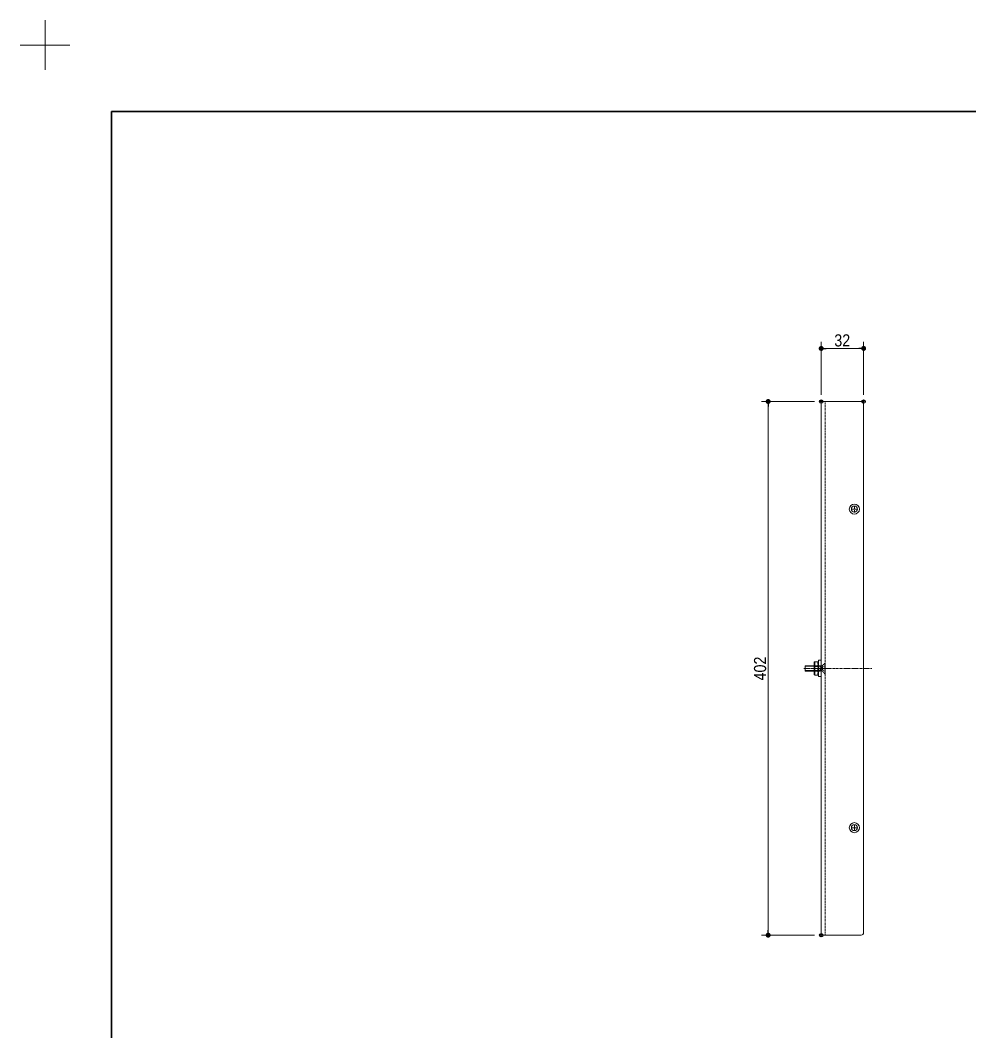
# Model space of a CAD drawing. Units: millimetres, scale not verified. Extents: x -1516 to 1516, y -761 to 761.
# Drawn here: x -1516 to -801, y 0 to 761 of the extents above; entities that cross this region are included whole.
import ezdxf
from ezdxf.enums import TextEntityAlignment as Align

# ---------------------------------------------------------------- set-up
doc = ezdxf.new("R2010")
doc.units = ezdxf.units.MM
doc.header["$LTSCALE"] = 5
doc.header["$PDMODE"] = 32
doc.header["$PDSIZE"] = 2.5
doc.linetypes.add('USER1', pattern=[1.11, 0.71, -0.4])
doc.linetypes.add('USER2', pattern=[2.91, 1.76, -0.4, 0.35, -0.4])
for name, color, linetype, lineweight in [('0-0_1図面枠', 7, 'Continuous', 20), ('0-1_3一般', 7, 'Continuous', 15), ('0-2_2寸法-1', 7, 'Continuous', 15), ('0-3_0', 7, 'Continuous', 25)]:
    doc.layers.add(name, color=color, linetype=linetype, lineweight=lineweight)
doc.layers.add('0-4_Defpoints', color=7, linetype='Continuous')
doc.styles.add('ＭＳ Ｐゴシック', font='')
doc.styles.get('ＭＳ Ｐゴシック').set_extended_font_data('MS PGothic')

# ---------------------------------------------------------------- blocks, each defined once
blk = doc.blocks.new('グループ')
at = {"layer": '0-0_1図面枠', "lineweight": 15}
for p, q in [((-5250, 3618.75), (-5250, 3806.25)), ((-5343.75, 3712.5), (-5156.25, 3712.5))]:
    blk.add_line(p, q, dxfattribs=at)
blk = doc.blocks.new('グループ-2')
at = {"layer": '0-0_1図面枠', "lineweight": 35}
blk.add_lwpolyline([(-5000, 3462.5), (5000, 3462.5), (5000, -3462.5), (-5000, -3462.5)], close=True, dxfattribs=at)
blk = doc.blocks.new('図面枠')
at = {"layer": '0-0_1図面枠'}
for name in ['グループ', 'グループ-2']:
    blk.add_blockref(name, (0, 0), dxfattribs=at)
blk = doc.blocks.new('グループ-8')
at = {"layer": '0-1_3一般', "linetype": 'USER2'}
blk.add_line((-2347.3, 1365), (-2312.8, 1365), dxfattribs=at)
at = {"layer": '0-1_3一般'}
blk.add_lwpolyline([(-2335, 1334.5), (-2325, 1334.5), (-2325, 1395.5), (-2335, 1395.5)], close=True, dxfattribs=at)
blk = doc.blocks.new('グループ-9')
at = {"layer": '0-1_3一般'}
for p, q in [((-2352, 1375), (-2352, 1387.5)), ((-2352, 1372.5), (-2352, 1375)), ((-2352, 1357.5), (-2352, 1372.5)), ((-2349.5, 1390), (-2337.5, 1390)), ((-2349.5, 1375), (-2349.5, 1387.5)), ((-2349.5, 1372.5), (-2349.5, 1375)), ((-2349.5, 1357.5), (-2349.5, 1372.5)), ((-2347, 1390), (-2335, 1390)), ((-2335, 1390), (-2335, 1375)), ((-2335, 1375), (-2335, 1355)), ((-2352, 1355), (-2352, 1357.5)), ((-2352, 1342.5), (-2352, 1355)), ((-2349.5, 1355), (-2349.5, 1357.5)), ((-2349.5, 1342.5), (-2349.5, 1355)), ((-2337.5, 1340), (-2349.5, 1340)), ((-2335, 1340), (-2347, 1340)), ((-2335, 1355), (-2335, 1340))]:
    blk.add_line(p, q, dxfattribs=at)
at = {"layer": '0-1_3一般', "linetype": 'USER1'}
for p, q in [((-2337.5, 1375), (-2352, 1375)), ((-2337.5, 1372.5), (-2352, 1372.5)), ((-2337.5, 1390), (-2337.5, 1375)), ((-2337.5, 1375), (-2337.5, 1372.5)), ((-2337.5, 1372.5), (-2337.5, 1357.5)), ((-2337.5, 1357.5), (-2352, 1357.5)), ((-2337.5, 1355), (-2352, 1355)), ((-2337.5, 1357.5), (-2337.5, 1355)), ((-2337.5, 1355), (-2337.5, 1340))]:
    blk.add_line(p, q, dxfattribs=at)
at = {"layer": '0-1_3一般', "linetype": 'USER2'}
blk.add_line((-2313, 1365), (-2367.4, 1365), dxfattribs=at)
at = {"layer": '0-1_3一般'}
for centre, start, end in [((-2349.5, 1387.5), 90, 180), ((-2347, 1387.5), 90, 180), ((-2349.5, 1342.5), 180, 270), ((-2347, 1342.5), 180, 270)]:
    blk.add_arc(centre, 2.5, start, end, dxfattribs=at)
blk = doc.blocks.new('グループ-10')
at = {"layer": '0-1_3一般'}
for p, q in [((-2385, 1375), (-2352, 1375)), ((-2385, 1355), (-2385, 1375)), ((-2385, 1373.1), (-2352, 1373.1)), ((-2352, 1356.89), (-2385, 1356.89)), ((-2352, 1355), (-2385, 1355))]:
    blk.add_line(p, q, dxfattribs=at)
at = {"layer": '0-1_3一般', "linetype": 'USER1'}
for p, q in [((-2352, 1375), (-2328.5, 1375)), ((-2352, 1373.1), (-2328.5, 1373.1)), ((-2350, 1355), (-2350, 1375)), ((-2328.5, 1375), (-2324.98, 1374.06)), ((-2328.5, 1373.1), (-2328.5, 1375)), ((-2328.5, 1373.1), (-2324.98, 1374.06)), ((-2328.5, 1356.89), (-2328.5, 1373.1)), ((-2324.98, 1374.06), (-2321.5, 1375)), ((-2322.24, 1365), (-2319.21, 1370.7)), ((-2319.21, 1370.7), (-2310, 1375.25)), ((-2328.5, 1356.89), (-2352, 1356.89)), ((-2328.5, 1356.89), (-2324.98, 1355.94)), ((-2328.5, 1355), (-2328.5, 1356.89)), ((-2324.98, 1355.94), (-2321.5, 1355)), ((-2319.21, 1359.3), (-2322.24, 1365)), ((-2310, 1354.75), (-2319.21, 1359.3))]:
    blk.add_line(p, q, dxfattribs=at)
at = {"layer": '0-1_3一般', "linetype": 'USER2'}
blk.add_line((-2390.75, 1365), (-2301.25, 1365), dxfattribs=at)
at = {"layer": '0-1_3一般', "linetype": 'USER1'}
for points in [[(-2311.5, 1345), (-2321.5, 1355), (-2321.5, 1375), (-2311.5, 1385)], [(-2324.98, 1355.94), (-2328.5, 1355), (-2352, 1355)]]:
    blk.add_lwpolyline(points, dxfattribs=at)
blk.add_lwpolyline([(-2310, 1385), (-2310, 1345), (-2311.5, 1345), (-2311.5, 1385)], close=True, dxfattribs=at)
blk = doc.blocks.new('グループ-11')
at = {"layer": '0-1_3一般'}
for p, q in [((-2175, 2370), (-2325, 2370)), ((-2325, 2370), (-2325, 360)), ((-2165, 370), (-2165, 2360)), ((-2325, 360), (-2175, 360))]:
    blk.add_line(p, q, dxfattribs=at)
at = {"layer": '0-1_3一般', "linetype": 'USER1'}
blk.add_line((-2310, 2370), (-2310, 360), dxfattribs=at)
at = {"layer": '0-1_3一般', "linetype": 'USER2'}
for p, q in [((-2187.62, 1965), (-2212.37, 1965)), ((-2200, 1952.62), (-2200, 1977.37)), ((-2355.29, 1365), (-2134.79, 1365)), ((-2187.62, 765), (-2212.37, 765)), ((-2200, 752.62), (-2200, 777.37))]:
    blk.add_line(p, q, dxfattribs=at)
at = {"layer": '0-1_3一般'}
for centre, radius in [((-2200, 1965), 19), ((-2200, 1965), 11.25), ((-2200, 765), 19), ((-2200, 765), 11.25)]:
    blk.add_circle(centre, radius, dxfattribs=at)
for centre, start, end in [((-2175, 2360), 0, 90), ((-2175, 370), 270, 0)]:
    blk.add_arc(centre, 10, start, end, dxfattribs=at)
for name in ['グループ-10', 'グループ-9', 'グループ-8']:
    blk.add_blockref(name, (0, 0), dxfattribs=at)
blk = doc.blocks.new('_Dot')
at = {"layer": '0-3_0'}
blk.add_line((-2.5, 0), (-5, 0), dxfattribs=at)
for points in [[(0, 0), (-2.5, 0), (-2.48, 0.313)], [(0, 0), (-2.48, -0.313), (-2.5, 0)], [(0, 0), (-2.48, 0.313), (-2.421, 0.622)], [(0, 0), (-2.421, -0.622), (-2.48, -0.313)], [(0, 0), (-2.421, 0.622), (-2.324, 0.92)], [(0, 0), (-2.324, -0.92), (-2.421, -0.622)], [(0, 0), (-2.324, 0.92), (-2.191, 1.204)], [(0, 0), (-2.191, -1.204), (-2.324, -0.92)], [(0, 0), (-2.191, 1.204), (-2.023, 1.469)], [(0, 0), (-2.023, -1.469), (-2.191, -1.204)], [(0, 0), (-2.023, 1.469), (-1.822, 1.711)], [(0, 0), (-1.822, -1.711), (-2.023, -1.469)], [(0, 0), (-1.822, 1.711), (-1.594, 1.926)], [(0, 0), (-1.594, -1.926), (-1.822, -1.711)], [(0, 0), (-1.594, 1.926), (-1.34, 2.111)], [(0, 0), (-1.34, -2.111), (-1.594, -1.926)], [(0, 0), (-1.34, 2.111), (-1.064, 2.262)], [(0, 0), (-1.064, -2.262), (-1.34, -2.111)], [(0, 0), (-1.064, 2.262), (-0.773, 2.378)], [(0, 0), (-0.773, -2.378), (-1.064, -2.262)], [(0, 0), (-0.773, 2.378), (-0.468, 2.456)], [(0, 0), (-0.468, -2.456), (-0.773, -2.378)], [(0, 0), (-0.468, 2.456), (-0.157, 2.495)], [(0, 0), (-0.157, -2.495), (-0.468, -2.456)], [(0, 0), (-0.157, 2.495), (0.157, 2.495)], [(0, 0), (0.157, -2.495), (-0.157, -2.495)], [(0, 0), (0.157, 2.495), (0.468, 2.456)], [(0, 0), (0.468, 2.456), (0.773, 2.378)], [(0, 0), (0.773, 2.378), (1.064, 2.262)], [(0, 0), (1.064, 2.262), (1.34, 2.111)], [(0, 0), (1.34, 2.111), (1.594, 1.926)], [(0, 0), (1.594, 1.926), (1.822, 1.711)], [(0, 0), (1.822, 1.711), (2.023, 1.469)], [(0, 0), (2.023, 1.469), (2.191, 1.204)], [(0, 0), (2.191, 1.204), (2.324, 0.92)], [(0, 0), (2.324, 0.92), (2.421, 0.622)], [(0, 0), (2.421, 0.622), (2.48, 0.313)], [(0, 0), (2.48, 0.313), (2.5, 0)], [(0, 0), (0.468, -2.456), (0.157, -2.495)], [(0, 0), (0.773, -2.378), (0.468, -2.456)], [(0, 0), (1.064, -2.262), (0.773, -2.378)], [(0, 0), (1.34, -2.111), (1.064, -2.262)], [(0, 0), (1.594, -1.926), (1.34, -2.111)], [(0, 0), (1.822, -1.711), (1.594, -1.926)], [(0, 0), (2.023, -1.469), (1.822, -1.711)], [(0, 0), (2.191, -1.204), (2.023, -1.469)], [(0, 0), (2.324, -0.92), (2.191, -1.204)], [(0, 0), (2.421, -0.622), (2.324, -0.92)], [(0, 0), (2.48, -0.313), (2.421, -0.622)], [(0, 0), (2.5, 0), (2.48, -0.313)]]:
    blk.add_solid(points, dxfattribs=at)

msp = doc.modelspace()

# ---------------------------------------------------------------- linework, layer by layer
at = {"layer": '0-2_2寸法-1'}
for p, q in [((-911.875, 479), (-911.875, 519)), ((-879.875, 479), (-879.875, 519)), ((-883.627, 514), (-908.123, 514)), ((-916.875, 474), (-956.875, 474)), ((-951.875, 75.752), (-951.875, 470.248)), ((-916.875, 72), (-956.875, 72))]:
    msp.add_line(p, q, dxfattribs=at)
at = {"layer": '0-4_Defpoints'}
for p in [(-911.875, 514), (-951.875, 474), (-911.875, 474), (-879.875, 474), (-911.875, 72)]:
    msp.add_point(p, dxfattribs=at)

# ---------------------------------------------------------------- block references
at = {"layer": '0-0_1図面枠', "xscale": 0.2, "yscale": 0.2}
msp.add_blockref('図面枠', (-446.875, 0), dxfattribs=at)
at = {"layer": '0-1_3一般', "xscale": 0.2, "yscale": 0.2}
msp.add_blockref('グループ-11', (-446.875, 0), dxfattribs=at)
at = {"layer": '0-2_2寸法-1', "xscale": 0.7503418, "yscale": 0.7503418}
for p, rotation in [((-911.875, 514), 180), ((-951.875, 474), 90), ((-951.875, 72), 270)]:
    msp.add_blockref('_Dot', p, dxfattribs=dict(at, rotation=rotation))
msp.add_blockref('_Dot', (-879.875, 514), dxfattribs=at)

# ---------------------------------------------------------------- texts
at = {"layer": '0-2_2寸法-1', "style": 'ＭＳ Ｐゴシック', "width": 0.9}
msp.add_text('32', height=9.164, dxfattribs=at).set_placement((-902.023, 512.736), align=Align.BOTTOM_LEFT)
msp.add_text('402', height=9.164, rotation=90, dxfattribs=at).set_placement((-950.635, 263.875), align=Align.BOTTOM_LEFT)

doc.saveas('drawing.dxf')
